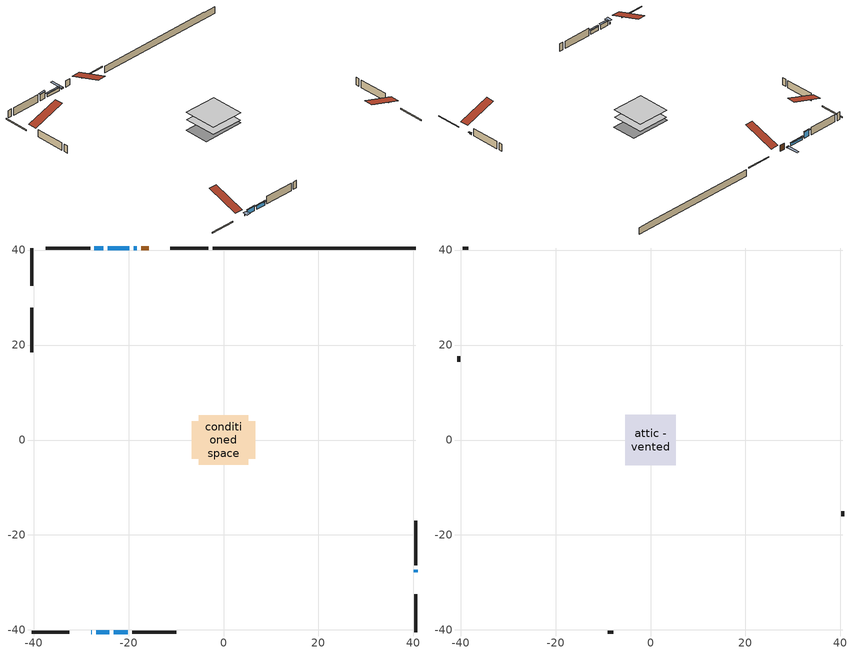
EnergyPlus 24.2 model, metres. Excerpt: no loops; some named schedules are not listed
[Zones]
conditioned space
 floor adiabatic (AdiabaticFloorConstruction): -5.18,-5.18 -5.18,5.18 5.18,5.18 5.18,-5.18 z0.56
 floor foundation (Slab1 construction): -6.7,-3.97 -6.7,3.97 6.7,3.97 6.7,-3.97 z-1.67
 wall outside (RimJoist1 construction): -3.17,40.43 -11.17,40.43 / -40.43,-40.43 -32.43,-40.43 / -40.43,40.43 -40.43,32.43 / 40.43,-40.43 40.43,-32.43 z0.56:0.86
 wall outside (AdiabaticWallConstruction 1): -15.74,40.43 -17.3,40.43 z0.56:2.59
 wall outside (AdiabaticWallConstruction): -27.86,-40.43 -27.76,-40.43 z0.56:1.17; -18.23,40.43 -18.93,40.43 z0.56:0.85; 40.43,-27.86 40.43,-27.3 z0.56:1.02; -19.86,40.43 -24.41,40.43 z0.56:1.48; -25.34,40.43 -27.17,40.43 z0.56:2.62; -26.83,-40.43 -24.09,-40.43 z0.56:1.98; -23.16,-40.43 -20.17,-40.43 z0.56:1.78
 wall outside (Wall1 construction): -28.09,40.43 -37.44,40.43 / -19.24,-40.43 -9.9,-40.43 / -40.43,27.86 -40.43,18.52 / 40.43,-26.37 40.43,-17.03 z0.56:3
 wall foundation (FoundationWall1 construction): -2.24,40.43,-1.67 -2.24,40.43,0.56 36.16,40.43,0.56 36.16,40.43,0.51 40.43,40.43,0.51 40.43,40.43,-1.67
 window (WindowConstruction 4): -27.86,-40.43 -27.76,-40.43 z0.56:1.17
 window (WindowConstruction 6): -18.23,40.43 -18.93,40.43 z0.56:0.85
 window (WindowConstruction 5): 40.43,-27.86 40.43,-27.3 z0.56:1.02
 window (WindowConstruction): -19.86,40.43 -24.41,40.43 z0.56:1.48
 window (WindowConstruction 1): -25.34,40.43 -27.17,40.43 z0.56:2.62
 window (WindowConstruction 2): -26.83,-40.43 -24.09,-40.43 z0.56:1.98
 window (WindowConstruction 3): -23.16,-40.43 -20.17,-40.43 z0.56:1.78
 door (Door): -15.74,40.43 -17.3,40.43 z0.56:2.59
 ceiling adiabatic (AdiabaticFloorConstruction): 5.18,-5.18 5.18,5.18 -5.18,5.18 -5.18,-5.18 z0.56
attic - vented
 floor to conditioned space (Floor1 construction Reversed): -5.29,-5.29 -5.29,5.29 5.29,5.29 5.29,-5.29 z3
 wall outside (Wall2 construction): -38.37,40.43 -39.5,40.43 / -8.97,-40.43 -7.83,-40.43 / -40.43,17.59 -40.43,16.45 / 40.43,-16.1 40.43,-14.96 z0.56:3
 roof outside (Roof1 construction): -14.81,40.43,3 -14.81,30.14,6.43 -12.1,30.14,6.43 -12.1,40.43,3; -28.79,-40.43,3 -28.79,-30.14,6.43 -31.5,-30.14,6.43 -31.5,-40.43,3; -40.43,28.79,3 -30.14,28.79,6.43 -30.14,31.5,6.43 -40.43,31.5,3; 40.43,-28.79,3 30.14,-28.79,6.43 30.14,-31.5,6.43 40.43,-31.5,3
shading: -27.15,-40.43 -28.47,-40.43 -28.47,-41.95 -27.15,-41.95 z1.78; -18.96,40.43 -18.2,40.43 -18.2,44.7 -18.96,44.7 z0.88; 40.43,-27.1 40.43,-28.06 40.84,-28.06 40.84,-27.1 z1.22; -24.61,40.43 -19.66,40.43 -19.66,40.84 -24.61,40.84 z1.68; -27.37,40.43 -25.14,40.43 -25.14,40.84 -27.37,40.84 z2.82; -23.89,-40.43 -27.03,-40.43 -27.03,-40.84 -23.89,-40.84 z2.18; -19.97,-40.43 -23.36,-40.43 -23.36,-40.84 -19.97,-40.84 z1.98
[Building]
Building 1: Terrain=Suburbs
[Site:Location]
Saskatoon Intl AP_SK: Latitude {deg}=52.17; Longitude {deg}=-106.7; Time Zone {hr}=-6; Elevation {m}=504; Keep Site Location Information=Yes
[Site:GroundTemperature:Shallow]
-3.29371, -5.9198, -6.13011, -4.88389, 0.118965, 5.09852, 9.41553, 12.1502, 12.3826, 10.1583, 5.95142, 1.12462
[Site:WaterMainsTemperature]
Calculation Method=Schedule; Temperature Schedule=mains temperature schedule
[Material] Roughness=Rough; Thermal Absorptance=0.9
Name | Thickness {m} | Conductivity {W/m-K} | Density {kg/m3} | Specific Heat {J/kg-K} | Solar Absorptance | Visible Absorptance
asphalt or fiberglass shingles | 0.00635 | 0.162714 | 1121.4 | 1465.45 | 0.84 | 0.84
ceiling loosefill ins | 0.254 | 0.0480833 | 16.02 | 1046.75 | 0.7 | 0.7
ceiling stud and cavity | 0.1397 | 0.148571 | 65.682 | 1177.47 | 0.7 | 0.7
concrete 4.0 in. | 0.1016 | 1.803125 | 2242.8 | 837.4 | 0.7 | 0.7
concrete 8.0 in. | 0.2032 | 1.803125 | 2242.8 | 837.4 | 0.7 | 0.7
door material | 0.04445 | 0.188738 | 512.64 | 1214.23 | 0.7 | 0.7
exterior vertical ins | 0.0454343 | 0.029427 | 32.04 | 1214.23 | 0.7 | 0.7
floor covering | 0.0127 | 0.0433444 | 54.468 | 1339.84 | 0.6 | 0.6
floor rigid ins; wall rigid ins | 0.512978 | 0.029427 | 32.04 | 1214.23 | 0.7 | 0.7
floor stud and cavity | 0.1397 | 1.75129 | 37.0049 | 1207.88 | 0.7 | 0.7
furniture material conditioned space 1 | 0.1524 | 0.115458 | 640.8 | 1214.23 | 0.6 | 0.6
gypsum board | 0.0127 | 0.160291 | 801 | 837.4 | 0.6 | 0.6
gypsum board 1 | 0.0127 | 0.160291 | 801 | 837.4 | 0.7 | 0.7
osb sheathing 0.5 in. | 0.0127 | 0.115458 | 512.64 | 1214.23 | 0.7 | 0.7
osb sheathing 0.75 in. | 0.01905 | 0.115458 | 512.64 | 1214.23 | 0.7 | 0.7
osb sheathing 2.0 in. | 0.0508 | 0.115458 | 512.64 | 1214.23 | 0.7 | 0.7
rim joist rigid ins | 0.051816 | 0.029427 | 32.04 | 1214.23 | 0.7 | 0.7
rim joist stud and cavity | 0.0508 | 0.0806813 | 125.044 | 1163.47 | 0.6 | 0.6
slab rigid ins | 0.0052842 | 0.029427 | 32.04 | 1214.23 | 0.7 | 0.7
wall stud and cavity | 0.1397 | 0.0747065 | 139.0536 | 1170.24 | 0.7 | 0.7
wall stud and cavity 1 | 0.0889 | 6.1454 | 50.32683 | 1063.81 | 0.6 | 0.6
wall stud and cavity 2 | 0.0889 | 0.380278 | 52.3479 | 1209.89 | 0.7 | 0.7
wall stud and cavity 3 | 0.0889 | 0.391764 | 83.0341 | 1211.67 | 0.7 | 0.7
wood siding | 0.0254 | 0.102417 | 544.68 | 1172.36 | 0.4 | 0.4
wood siding 1 | 0.00254 | 0.102417 | 544.68 | 1172.36 | 0.4 | 0.4
wood siding 2; wood siding 3; wood siding 4 | 0.0254 | 0.102417 | 544.68 | 1172.36 | 0.7 | 0.7
[WindowMaterial:SimpleGlazingSystem]
Name | U-Factor {W/m2-K} | Solar Heat Gain Coefficient
WindowMaterial | 2.938365 | 0.65
WindowMaterial 1 | 2.88272 | 0.7
WindowMaterial 2 | 2.88613 | 0.7
WindowMaterial 3 | 2.91168 | 0.67
WindowMaterial 4 | 3.2552 | 0.18
WindowMaterial 5 | 4.9921 | 0.61
WindowMaterial 6 | 3.26258 | 0.43
[Construction]
AdiabaticFloorConstruction: floor stud and cavity, floor rigid ins, osb sheathing 0.75 in., floor covering
AdiabaticWallConstruction: wood siding 3, wall rigid ins, wall stud and cavity 2, gypsum board
AdiabaticWallConstruction 1: wood siding 4, wall rigid ins, wall stud and cavity 2, gypsum board
Door: door material
Floor1 construction Reversed: gypsum board, ceiling stud and cavity, ceiling loosefill ins
FoundationWall1 construction: concrete 8.0 in., gypsum board 1
furniture construction conditioned space 1: furniture material conditioned space 1
PartitionWallConstruction: gypsum board, wall stud and cavity 3, gypsum board
RimJoist1 construction: wood siding 2, rim joist rigid ins, osb sheathing 2.0 in., rim joist stud and cavity
Roof1 construction: asphalt or fiberglass shingles
Slab1 construction: slab rigid ins, concrete 4.0 in.
Wall1 construction: wood siding, osb sheathing 0.5 in., wall stud and cavity, gypsum board
Wall2 construction: wood siding 1, wall stud and cavity 1
WindowConstruction: WindowMaterial
WindowConstruction 1: WindowMaterial 1
WindowConstruction 2: WindowMaterial 2
WindowConstruction 3: WindowMaterial 3
WindowConstruction 4: WindowMaterial 4
WindowConstruction 5: WindowMaterial 5
WindowConstruction 6: WindowMaterial 6
[Zone] Multiplier=1; Part of Total Floor Area=Yes
Name | Volume {m3}
attic - vented | 62.2699
conditioned space | 534.2
[Space]
Name | Zone | Volume {m3}
attic - vented 1 | attic - vented | 62.2699
conditioned space 1 | conditioned space | 534.2
[ZoneInfiltration:EffectiveLeakageArea]
infil attic - vented 1: Zone or Space=attic - vented 1; Schedule=Always On Discrete; Effective Air Leakage Area {cm2}=3831.77; Stack Coefficient=0.000408237; Wind Coefficient=1.36514e-05
[ZoneMixing]
whole house fan mix: Zone or Space=attic - vented; Schedule=Always On Continuous; Design Flow Rate Calculation Method=Flow/Zone; Design Flow Rate {m3/s}=0; Source Zone or Space=conditioned space
[SurfaceProperty:ExposedFoundationPerimeter]
Slab1: Exposed Perimeter Calculation Method=TotalExposedPerimeter; Total Exposed Perimeter {m}=42.673
[InternalMass] Zone or ZoneList=conditioned space; Space or SpaceList=conditioned space 1
Name | Construction | Surface Area {m2}
furniture mass conditioned space 1 | furniture construction conditioned space 1 | 85.4801
partition wall mass | PartitionWallConstruction | 213.7
[Lights]
interior lighting: Zone or ZoneList or Space or SpaceList=conditioned space 1; Schedule=interior lighting schedule; Design Level Calculation Method=LightingLevel; Lighting Level {W}=343.2; Return Air Fraction=0; Fraction Radiant=0.6; Fraction Visible=0.2; Fraction Replaceable=1
[People]
occupants: Zone or ZoneList or Space or SpaceList=conditioned space 1; Number of People Schedule=occupants schedule; Number of People Calculation Method=People; Number of People=3; Fraction Radiant=0.314171; Sensible Heat Fraction=0.56303; Activity Level Schedule=occupants activity schedule; Carbon Dioxide Generation Rate {m3/s-W}=0; Enable ASHRAE 55 Comfort Warnings=No; Mean Radiant Temperature Calculation Type=EnclosureAveraged
[ElectricEquipment] Zone or ZoneList or Space or SpaceList=conditioned space 1; Design Level Calculation Method=EquipmentLevel
Name | Schedule | Design Level {W} | Fraction Latent | Fraction Radiant | Fraction Lost
clothes dryer | clothes dryer schedule | 140.772 | 0.015 | 0.081 | 0.85
clothes washer | clothes washer schedule | 32.1985 | 0.03 | 0.162 | 0.7
cooking range | cooking range schedule | 215.147 | 0.08 | 0.432 | 0.2
dishwasher | dishwasher schedule | 66.8632 | 0.3 | 0.18 | 0.4
fridge | fridge schedule | 72.9452 | 0 | 0.6 | 0
mech vent house fan | mech vent house fan schedule | 10 | 0 | 0 | 1
mech vent house fan cfis | mech vent house fan cfis schedule | 0 | 0 | 0 | 0
misc plug loads | misc plug loads schedule | 494.7 | 0.045 | 0.513 | 0.1
whole house fan | Always On Discrete | 0 | 0 | 0 | 1
[OtherEquipment] Zone or ZoneList or Space or SpaceList=conditioned space 1; Design Level Calculation Method=EquipmentLevel
Name | Fuel Type | Schedule | Design Level {W} | Fraction Latent | Fraction Radiant | Fraction Lost
clothes dryer 1 | Electricity | clothes dryer schedule | 0 | 0.015 | 0.081 | 0.85
cooking range 1 | Electricity | cooking range schedule | 0 | 0.08 | 0.432 | 0.2
general water use latent | None | general water use schedule | 62.594 | 1 | 0 | 0
general water use sensible | None | general water use schedule | -61.6891 | 0 | 0.6 | 0
mech vent house fan latent load | None | Always On Discrete | 0 | 1 | 0 | 0
mech vent house fan sensible load | None | Always On Discrete | 0 | 0 | 0 | 0
water heater energy adjustment1 | NaturalGas | Always On Discrete | 0.01 | 0 | 0 | 1
[ZoneInfiltration:DesignFlowRate] Zone or ZoneList or Space or SpaceList=conditioned space 1; Schedule=Always On Discrete; Design Flow Rate Calculation Method=Flow/Zone; Design Flow Rate {m3/s}=0
infil flow; natural vent flow; whole house fan flow
[AvailabilityManager:Scheduled]
furnace airloop Availability Manager: Schedule=Always On Discrete
[Foundation:Kiva]
Foundation Kiva 1: Initial Indoor Air Temperature {C}=21; Wall Height Above Grade {m}=0.560009; Wall Depth Below Slab {m}=0.2032; Custom Block Material Name 1=exterior vertical ins; Custom Block Depth 1 {m}=2.23001; Custom Block X Position 1 {m}=0.2159; Custom Block Z Position 1 {m}=0
[Foundation:Kiva:Settings]
Soil Conductivity {W/m-K}=0.849921; Soil Density {kg/m3}=1842.3; Soil Specific Heat {J/kg-K}=418.7; Ground Solar Absorptivity=0.9; Ground Thermal Absorptivity=0.9; Ground Surface Roughness {m}=0.03; Far-Field Width {m}=40; Deep-Ground Boundary Condition=ZeroFlux; Deep-Ground Depth {m}=40; Minimum Cell Dimension {m}=0.2; Maximum Cell Growth Coefficient=3; Simulation Timestep=Timestep
[Exterior:Lights]
exterior lighting: Schedule=exterior lighting schedule; Design Level {W}=75.6
[EnergyManagementSystem:GlobalVariable]
furnace_airloop_Fan_RTF
infil_program_Qfan
infil_program_Qinf
natural_vent_program_Qnv
natural_vent_program_Qwhf
[EnergyManagementSystem:Sensor]
Name | Output:Variable or Output:Meter Index Key | Output:Variable or Output:Meter
airflow_gain | infil flow | Infiltration Sensible Heat Gain Energy
airflow_gain_1 | natural vent flow | Infiltration Sensible Heat Gain Energy
airflow_gain_2 | whole house fan flow | Infiltration Sensible Heat Gain Energy
airflow_loss | infil flow | Infiltration Sensible Heat Loss Energy
airflow_loss_1 | natural vent flow | Infiltration Sensible Heat Loss Energy
airflow_loss_2 | whole house fan flow | Infiltration Sensible Heat Loss Energy
clg_load_cond |  | Cooling:EnergyTransfer:Zone:CONDITIONED SPACE
clg_sp_s; clg_sp_s_1 | cooling setpoint | Schedule Value
clothes_dryer_exhaust_0_sch_s | clothes dryer exhaust 0 schedule | Schedule Value
cool_season | cooling season schedule | Schedule Value
htg_load_cond |  | Heating:EnergyTransfer:Zone:CONDITIONED SPACE
htg_sp_s; htg_sp_s_1 | heating setpoint | Schedule Value
ig_ee_conv | clothes dryer | Electric Equipment Convective Heating Energy
ig_ee_conv_2 | cooking range | Electric Equipment Convective Heating Energy
ig_ee_conv_4 | fridge | Electric Equipment Convective Heating Energy
ig_ee_conv_5 | misc plug loads | Electric Equipment Convective Heating Energy
ig_ee_conv_6 | whole house fan | Electric Equipment Convective Heating Energy
ig_ee_rad | clothes dryer | Electric Equipment Radiant Heating Energy
ig_ee_rad_2 | cooking range | Electric Equipment Radiant Heating Energy
ig_ee_rad_4 | fridge | Electric Equipment Radiant Heating Energy
ig_ee_rad_5 | misc plug loads | Electric Equipment Radiant Heating Energy
ig_ee_rad_6 | whole house fan | Electric Equipment Radiant Heating Energy
ig_lgt_conv | interior lighting | Lights Convective Heating Energy
ig_lgt_rad | interior lighting | Lights Radiant Heating Energy
ig_lgt_vis | interior lighting | Lights Visible Radiation Heating Energy
ig_oe_conv | clothes dryer 1 | Other Equipment Convective Heating Energy
ig_oe_conv_1 | cooking range 1 | Other Equipment Convective Heating Energy
ig_oe_conv_2 | general water use latent | Other Equipment Convective Heating Energy
ig_oe_conv_3 | general water use sensible | Other Equipment Convective Heating Energy
ig_oe_conv_4 | water heater energy adjustment1 | Other Equipment Convective Heating Energy
ig_oe_rad | clothes dryer 1 | Other Equipment Radiant Heating Energy
ig_oe_rad_1 | cooking range 1 | Other Equipment Radiant Heating Energy
ig_oe_rad_2 | general water use latent | Other Equipment Radiant Heating Energy
ig_oe_rad_3 | general water use sensible | Other Equipment Radiant Heating Energy
ig_oe_rad_4 | water heater energy adjustment1 | Other Equipment Radiant Heating Energy
ig_ppl_conv | occupants | People Convective Heating Energy
ig_ppl_rad | occupants | People Radiant Heating Energy
im_conv | furniture mass conditioned space 1 | Surface Inside Face Convection Heat Gain Energy
im_conv_1 | partition wall mass | Surface Inside Face Convection Heat Gain Energy
im_ig | furniture mass conditioned space 1 | Surface Inside Face Internal Gains Radiation Heat Gain Energy
im_ig_1 | partition wall mass | Surface Inside Face Internal Gains Radiation Heat Gain Energy
im_lgt | furniture mass conditioned space 1 | Surface Inside Face Lights Radiation Heat Gain Energy
im_lgt_1 | partition wall mass | Surface Inside Face Lights Radiation Heat Gain Energy
im_sol | furniture mass conditioned space 1 | Surface Inside Face Solar Radiation Heat Gain Energy
im_sol_1 | partition wall mass | Surface Inside Face Solar Radiation Heat Gain Energy
im_surf | furniture mass conditioned space 1 | Surface Inside Face Net Surface Thermal Radiation Heat Gain Energy
im_surf_1 | partition wall mass | Surface Inside Face Net Surface Thermal Radiation Heat Gain Energy
mv_conv | mech vent house fan | Electric Equipment Convective Heating Energy
mv_conv_1 | mech vent house fan cfis | Electric Equipment Convective Heating Energy
mv_conv_2 | mech vent house fan latent load | Other Equipment Convective Heating Energy
mv_conv_3 | mech vent house fan sensible load | Other Equipment Convective Heating Energy
mv_rad | mech vent house fan | Electric Equipment Radiant Heating Energy
mv_rad_1 | mech vent house fan cfis | Electric Equipment Radiant Heating Energy
mv_rad_2 | mech vent house fan latent load | Other Equipment Radiant Heating Energy
mv_rad_3 | mech vent house fan sensible load | Other Equipment Radiant Heating Energy
natural_vent_s | natural vent schedule | Schedule Value
out_pb_s |  | Site Outdoor Air Barometric Pressure
out_wt_s |  | Site Outdoor Air Humidity Ratio
site_vw_s |  | Site Wind Speed
ss_back_out | Window1 | Surface Window Shortwave from Zone Back Out Window Heat Transfer Rate
ss_back_out_1 | Window11 | Surface Window Shortwave from Zone Back Out Window Heat Transfer Rate
ss_back_out_2 | Window2 | Surface Window Shortwave from Zone Back Out Window Heat Transfer Rate
ss_back_out_3 | Window3 | Surface Window Shortwave from Zone Back Out Window Heat Transfer Rate
ss_back_out_4 | Window7 | Surface Window Shortwave from Zone Back Out Window Heat Transfer Rate
ss_back_out_5 | Window8 | Surface Window Shortwave from Zone Back Out Window Heat Transfer Rate
ss_back_out_6 | Window9 | Surface Window Shortwave from Zone Back Out Window Heat Transfer Rate
ss_conv | Door1 | Surface Inside Face Convection Heat Gain Energy
ss_conv_1 | Window1 | Surface Inside Face Convection Heat Gain Energy
ss_conv_2 | Window11 | Surface Inside Face Convection Heat Gain Energy
ss_conv_3 | Window2 | Surface Inside Face Convection Heat Gain Energy
ss_conv_4 | Window3 | Surface Inside Face Convection Heat Gain Energy
ss_conv_5 | Window7 | Surface Inside Face Convection Heat Gain Energy
ss_conv_6 | Window8 | Surface Inside Face Convection Heat Gain Energy
ss_conv_7 | Window9 | Surface Inside Face Convection Heat Gain Energy
ss_ig | Door1 | Surface Inside Face Internal Gains Radiation Heat Gain Energy
ss_ig_1 | Window1 | Surface Inside Face Internal Gains Radiation Heat Gain Energy
ss_ig_2 | Window11 | Surface Inside Face Internal Gains Radiation Heat Gain Energy
ss_ig_3 | Window2 | Surface Inside Face Internal Gains Radiation Heat Gain Energy
ss_ig_4 | Window3 | Surface Inside Face Internal Gains Radiation Heat Gain Energy
ss_ig_5 | Window7 | Surface Inside Face Internal Gains Radiation Heat Gain Energy
ss_ig_6 | Window8 | Surface Inside Face Internal Gains Radiation Heat Gain Energy
ss_ig_7 | Window9 | Surface Inside Face Internal Gains Radiation Heat Gain Energy
ss_lgt | Door1 | Surface Inside Face Lights Radiation Heat Gain Energy
ss_sol | Door1 | Surface Inside Face Solar Radiation Heat Gain Energy
ss_surf | Door1 | Surface Inside Face Net Surface Thermal Radiation Heat Gain Energy
ss_surf_1 | Window1 | Surface Inside Face Net Surface Thermal Radiation Heat Gain Energy
ss_surf_2 | Window11 | Surface Inside Face Net Surface Thermal Radiation Heat Gain Energy
ss_surf_3 | Window2 | Surface Inside Face Net Surface Thermal Radiation Heat Gain Energy
ss_surf_4 | Window3 | Surface Inside Face Net Surface Thermal Radiation Heat Gain Energy
ss_surf_5 | Window7 | Surface Inside Face Net Surface Thermal Radiation Heat Gain Energy
ss_surf_6 | Window8 | Surface Inside Face Net Surface Thermal Radiation Heat Gain Energy
ss_surf_7 | Window9 | Surface Inside Face Net Surface Thermal Radiation Heat Gain Energy
ss_trans_in | Window1 | Surface Window Transmitted Solar Radiation Rate
ss_trans_in_1 | Window11 | Surface Window Transmitted Solar Radiation Rate
ss_trans_in_2 | Window2 | Surface Window Transmitted Solar Radiation Rate
ss_trans_in_3 | Window3 | Surface Window Transmitted Solar Radiation Rate
ss_trans_in_4 | Window7 | Surface Window Transmitted Solar Radiation Rate
ss_trans_in_5 | Window8 | Surface Window Transmitted Solar Radiation Rate
ss_trans_in_6 | Window9 | Surface Window Transmitted Solar Radiation Rate
ss_trans_out | Window1 | Surface Inside Face Initial Transmitted Diffuse Transmitted Out Window Solar Radiation Rate
ss_trans_out_1 | Window11 | Surface Inside Face Initial Transmitted Diffuse Transmitted Out Window Solar Radiation Rate
ss_trans_out_2 | Window2 | Surface Inside Face Initial Transmitted Diffuse Transmitted Out Window Solar Radiation Rate
ss_trans_out_3 | Window3 | Surface Inside Face Initial Transmitted Diffuse Transmitted Out Window Solar Radiation Rate
ss_trans_out_4 | Window7 | Surface Inside Face Initial Transmitted Diffuse Transmitted Out Window Solar Radiation Rate
ss_trans_out_5 | Window8 | Surface Inside Face Initial Transmitted Diffuse Transmitted Out Window Solar Radiation Rate
ss_trans_out_6 | Window9 | Surface Inside Face Initial Transmitted Diffuse Transmitted Out Window Solar Radiation Rate
s_conv | Floor1 | Surface Inside Face Convection Heat Gain Energy
s_conv_1 | FoundationWall1 | Surface Inside Face Convection Heat Gain Energy
s_conv_10 | Wall1:180 | Surface Inside Face Convection Heat Gain Energy
s_conv_11 | Wall1:270 | Surface Inside Face Convection Heat Gain Energy
s_conv_12 | Wall1:90 | Surface Inside Face Convection Heat Gain Energy
s_conv_2 | inferred conditioned ceiling | Surface Inside Face Convection Heat Gain Energy
s_conv_3 | inferred conditioned floor | Surface Inside Face Convection Heat Gain Energy
s_conv_4 | RimJoist1:0 | Surface Inside Face Convection Heat Gain Energy
s_conv_5 | RimJoist1:180 | Surface Inside Face Convection Heat Gain Energy
s_conv_6 | RimJoist1:270 | Surface Inside Face Convection Heat Gain Energy
s_conv_7 | RimJoist1:90 | Surface Inside Face Convection Heat Gain Energy
s_conv_8 | Slab1 | Surface Inside Face Convection Heat Gain Energy
s_conv_9 | Wall1:0 | Surface Inside Face Convection Heat Gain Energy
s_ig | Floor1 | Surface Inside Face Internal Gains Radiation Heat Gain Energy
s_ig_1 | FoundationWall1 | Surface Inside Face Internal Gains Radiation Heat Gain Energy
s_ig_10 | Wall1:180 | Surface Inside Face Internal Gains Radiation Heat Gain Energy
s_ig_11 | Wall1:270 | Surface Inside Face Internal Gains Radiation Heat Gain Energy
s_ig_12 | Wall1:90 | Surface Inside Face Internal Gains Radiation Heat Gain Energy
s_ig_2 | inferred conditioned ceiling | Surface Inside Face Internal Gains Radiation Heat Gain Energy
s_ig_3 | inferred conditioned floor | Surface Inside Face Internal Gains Radiation Heat Gain Energy
s_ig_4 | RimJoist1:0 | Surface Inside Face Internal Gains Radiation Heat Gain Energy
s_ig_5 | RimJoist1:180 | Surface Inside Face Internal Gains Radiation Heat Gain Energy
s_ig_6 | RimJoist1:270 | Surface Inside Face Internal Gains Radiation Heat Gain Energy
s_ig_7 | RimJoist1:90 | Surface Inside Face Internal Gains Radiation Heat Gain Energy
s_ig_8 | Slab1 | Surface Inside Face Internal Gains Radiation Heat Gain Energy
s_ig_9 | Wall1:0 | Surface Inside Face Internal Gains Radiation Heat Gain Energy
s_lgt | Floor1 | Surface Inside Face Lights Radiation Heat Gain Energy
s_lgt_1 | FoundationWall1 | Surface Inside Face Lights Radiation Heat Gain Energy
s_lgt_10 | Wall1:180 | Surface Inside Face Lights Radiation Heat Gain Energy
s_lgt_11 | Wall1:270 | Surface Inside Face Lights Radiation Heat Gain Energy
s_lgt_12 | Wall1:90 | Surface Inside Face Lights Radiation Heat Gain Energy
s_lgt_2 | inferred conditioned ceiling | Surface Inside Face Lights Radiation Heat Gain Energy
s_lgt_3 | inferred conditioned floor | Surface Inside Face Lights Radiation Heat Gain Energy
s_lgt_4 | RimJoist1:0 | Surface Inside Face Lights Radiation Heat Gain Energy
s_lgt_5 | RimJoist1:180 | Surface Inside Face Lights Radiation Heat Gain Energy
s_lgt_6 | RimJoist1:270 | Surface Inside Face Lights Radiation Heat Gain Energy
s_lgt_7 | RimJoist1:90 | Surface Inside Face Lights Radiation Heat Gain Energy
s_lgt_8 | Slab1 | Surface Inside Face Lights Radiation Heat Gain Energy
s_lgt_9 | Wall1:0 | Surface Inside Face Lights Radiation Heat Gain Energy
s_sol | Floor1 | Surface Inside Face Solar Radiation Heat Gain Energy
s_sol_1 | FoundationWall1 | Surface Inside Face Solar Radiation Heat Gain Energy
s_sol_10 | Wall1:180 | Surface Inside Face Solar Radiation Heat Gain Energy
s_sol_11 | Wall1:270 | Surface Inside Face Solar Radiation Heat Gain Energy
s_sol_12 | Wall1:90 | Surface Inside Face Solar Radiation Heat Gain Energy
s_sol_2 | inferred conditioned ceiling | Surface Inside Face Solar Radiation Heat Gain Energy
s_sol_3 | inferred conditioned floor | Surface Inside Face Solar Radiation Heat Gain Energy
s_sol_4 | RimJoist1:0 | Surface Inside Face Solar Radiation Heat Gain Energy
s_sol_5 | RimJoist1:180 | Surface Inside Face Solar Radiation Heat Gain Energy
s_sol_6 | RimJoist1:270 | Surface Inside Face Solar Radiation Heat Gain Energy
s_sol_7 | RimJoist1:90 | Surface Inside Face Solar Radiation Heat Gain Energy
s_sol_8 | Slab1 | Surface Inside Face Solar Radiation Heat Gain Energy
s_sol_9 | Wall1:0 | Surface Inside Face Solar Radiation Heat Gain Energy
s_surf | Floor1 | Surface Inside Face Net Surface Thermal Radiation Heat Gain Energy
s_surf_1 | FoundationWall1 | Surface Inside Face Net Surface Thermal Radiation Heat Gain Energy
s_surf_10 | Wall1:180 | Surface Inside Face Net Surface Thermal Radiation Heat Gain Energy
s_surf_11 | Wall1:270 | Surface Inside Face Net Surface Thermal Radiation Heat Gain Energy
s_surf_12 | Wall1:90 | Surface Inside Face Net Surface Thermal Radiation Heat Gain Energy
s_surf_2 | inferred conditioned ceiling | Surface Inside Face Net Surface Thermal Radiation Heat Gain Energy
s_surf_3 | inferred conditioned floor | Surface Inside Face Net Surface Thermal Radiation Heat Gain Energy
s_surf_4 | RimJoist1:0 | Surface Inside Face Net Surface Thermal Radiation Heat Gain Energy
s_surf_5 | RimJoist1:180 | Surface Inside Face Net Surface Thermal Radiation Heat Gain Energy
s_surf_6 | RimJoist1:270 | Surface Inside Face Net Surface Thermal Radiation Heat Gain Energy
s_surf_7 | RimJoist1:90 | Surface Inside Face Net Surface Thermal Radiation Heat Gain Energy
